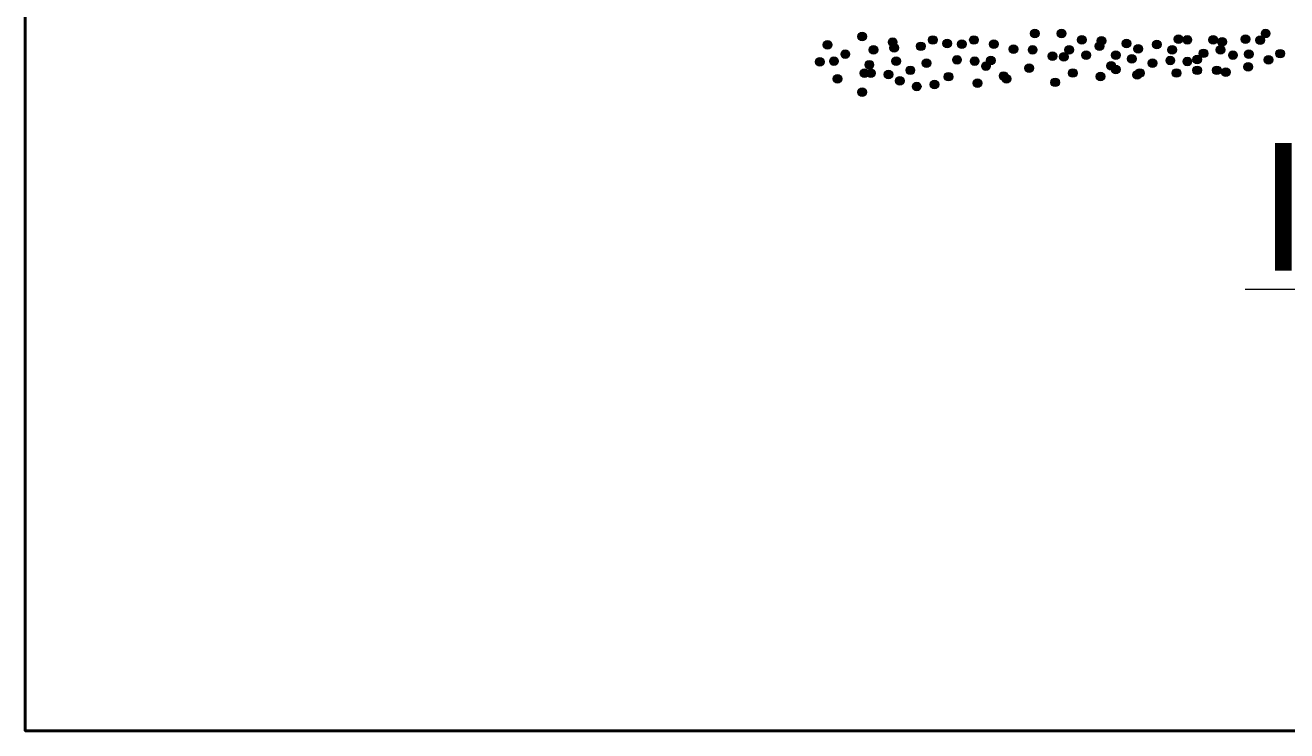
# Model space of a CAD drawing. Header units: centimetres. Extents: x 405464 to 563355, y 50011 to 66875.
# Drawn here: x 554620 to 554974.8, y 51105.8 to 51304.3 of the extents above; entities that cross this region are included whole.
import ezdxf

# ---------------------------------------------------------------- set-up
doc = ezdxf.new("R2010")
doc.units = ezdxf.units.CM
for name, color, linetype, lineweight in [('0-KRCN-SHT-DETAY-20', 41, 'Continuous', 20), ('0-KRCN-SHT-DETAY-ÇERÇEVE', 71, 'Continuous', 40), ('0-KRCN-Z-ANTET', 71, 'Continuous', 30)]:
    doc.layers.add(name, color=color, linetype=linetype, lineweight=lineweight)
doc.styles.add('M', font='arial.ttf', dxfattribs={"width": 0.8, "height": 15})

# ---------------------------------------------------------------- blocks, each defined once
blk = doc.blocks.new('G$C4C2874E9')
at = {"layer": '0-KRCN-SHT-DETAY-20'}
h = blk.add_hatch(color=256, dxfattribs=at)
edge = h.paths.add_edge_path()
edge.add_arc((117.726, -1004.133), 0.605, 0, 360)
h = blk.add_hatch(color=256, dxfattribs=at)
edge = h.paths.add_edge_path()
edge.add_arc((127.669, -1004.63), 0.605, 0, 360)
h = blk.add_hatch(color=256, dxfattribs=at)
edge = h.paths.add_edge_path()
edge.add_arc((133.436, -1004.63), 0.605, 0, 360)
h = blk.add_hatch(color=256, dxfattribs=at)
edge = h.paths.add_edge_path()
edge.add_arc((141.987, -1003.736), 0.605, 0, 360)
h = blk.add_hatch(color=256, dxfattribs=at)
edge = h.paths.add_edge_path()
edge.add_arc((145.765, -1003.736), 0.605, 0, 360)
h = blk.add_hatch(color=256, dxfattribs=at)
edge = h.paths.add_edge_path()
edge.add_arc((148.592, -1004.626), 0.605, 0, 360)
h = blk.add_hatch(color=256, dxfattribs=at)
edge = h.paths.add_edge_path()
edge.add_arc((151.361, -1004.752), 0.605, 0, 360)
h = blk.add_hatch(color=256, dxfattribs=at)
edge = h.paths.add_edge_path()
edge.add_arc((162.186, -1004.5), 0.605, 0, 360)
h = blk.add_hatch(color=256, dxfattribs=at)
edge = h.paths.add_edge_path()
edge.add_arc((163.445, -1004.626), 0.605, 0, 360)
h = blk.add_hatch(color=256, dxfattribs=at)
edge = h.paths.add_edge_path()
edge.add_arc((167.095, -1004.626), 0.605, 0, 360)
h = blk.add_hatch(color=256, dxfattribs=at)
edge = h.paths.add_edge_path()
edge.add_arc((171.626, -1004.5), 0.605, 0, 360)
h = blk.add_hatch(color=256, dxfattribs=at)
edge = h.paths.add_edge_path()
edge.add_arc((173.672, -1004.665), 0.605, 0, 360)
h = blk.add_hatch(color=256, dxfattribs=at)
edge = h.paths.add_edge_path()
edge.add_arc((174.46, -1003.72), 0.605, 0, 360)
h = blk.add_hatch(color=256, dxfattribs=at)
edge = h.paths.add_edge_path()
edge.add_arc((112.854, -1005.325), 0.605, 0, 360)
h = blk.add_hatch(color=256, dxfattribs=at)
edge = h.paths.add_edge_path()
edge.add_arc((115.34, -1006.617), 0.605, 0, 360)
h = blk.add_hatch(color=256, dxfattribs=at)
edge = h.paths.add_edge_path()
edge.add_arc((119.317, -1006.021), 0.605, 0, 360)
h = blk.add_hatch(color=256, dxfattribs=at)
edge = h.paths.add_edge_path()
edge.add_arc((122.001, -1004.928), 0.605, 0, 360)
h = blk.add_hatch(color=256, dxfattribs=at)
edge = h.paths.add_edge_path()
edge.add_arc((122.2, -1005.723), 0.605, 0, 360)
h = blk.add_hatch(color=256, dxfattribs=at)
edge = h.paths.add_edge_path()
edge.add_arc((125.979, -1005.524), 0.605, 0, 360)
h = blk.add_hatch(color=256, dxfattribs=at)
edge = h.paths.add_edge_path()
edge.add_arc((129.658, -1005.127), 0.605, 0, 360)
h = blk.add_hatch(color=256, dxfattribs=at)
edge = h.paths.add_edge_path()
edge.add_arc((131.746, -1005.226), 0.605, 0, 360)
h = blk.add_hatch(color=256, dxfattribs=at)
edge = h.paths.add_edge_path()
edge.add_arc((136.22, -1005.226), 0.605, 0, 360)
h = blk.add_hatch(color=256, dxfattribs=at)
edge = h.paths.add_edge_path()
edge.add_arc((139.004, -1005.921), 0.605, 0, 360)
h = blk.add_hatch(color=256, dxfattribs=at)
edge = h.paths.add_edge_path()
edge.add_arc((141.689, -1006.021), 0.605, 0, 360)
h = blk.add_hatch(color=256, dxfattribs=at)
edge = h.paths.add_edge_path()
edge.add_arc((146.83, -1006.009), 0.605, 0, 360)
h = blk.add_hatch(color=256, dxfattribs=at)
edge = h.paths.add_edge_path()
edge.add_arc((151.109, -1005.506), 0.605, 0, 360)
h = blk.add_hatch(color=256, dxfattribs=at)
edge = h.paths.add_edge_path()
edge.add_arc((154.885, -1005.129), 0.605, 0, 360)
h = blk.add_hatch(color=256, dxfattribs=at)
edge = h.paths.add_edge_path()
edge.add_arc((156.522, -1005.884), 0.605, 0, 360)
h = blk.add_hatch(color=256, dxfattribs=at)
edge = h.paths.add_edge_path()
edge.add_arc((159.165, -1005.255), 0.605, 0, 360)
h = blk.add_hatch(color=256, dxfattribs=at)
edge = h.paths.add_edge_path()
edge.add_arc((161.305, -1006.009), 0.605, 0, 360)
h = blk.add_hatch(color=256, dxfattribs=at)
edge = h.paths.add_edge_path()
edge.add_arc((165.71, -1006.512), 0.605, 0, 360)
h = blk.add_hatch(color=256, dxfattribs=at)
edge = h.paths.add_edge_path()
edge.add_arc((168.102, -1006.009), 0.605, 0, 360)
h = blk.add_hatch(color=256, dxfattribs=at)
edge = h.paths.add_edge_path()
edge.add_arc((168.354, -1004.877), 0.605, 0, 360)
h = blk.add_hatch(color=256, dxfattribs=at)
edge = h.paths.add_edge_path()
edge.add_arc((172.097, -1006.633), 0.605, 0, 360)
h = blk.add_hatch(color=256, dxfattribs=at)
edge = h.paths.add_edge_path()
edge.add_arc((176.509, -1006.554), 0.605, 0, 360)
h = blk.add_hatch(color=256, dxfattribs=at)
edge = h.paths.add_edge_path()
edge.add_arc((111.76, -1007.71), 0.605, 0, 360)
h = blk.add_hatch(color=256, dxfattribs=at)
edge = h.paths.add_edge_path()
edge.add_arc((113.749, -1007.61), 0.605, 0, 360)
h = blk.add_hatch(color=256, dxfattribs=at)
edge = h.paths.add_edge_path()
edge.add_arc((118.72, -1008.107), 0.605, 0, 360)
h = blk.add_hatch(color=256, dxfattribs=at)
edge = h.paths.add_edge_path()
edge.add_arc((122.499, -1007.61), 0.605, 0, 360)
h = blk.add_hatch(color=256, dxfattribs=at)
edge = h.paths.add_edge_path()
edge.add_arc((126.774, -1007.908), 0.605, 0, 360)
h = blk.add_hatch(color=256, dxfattribs=at)
edge = h.paths.add_edge_path()
edge.add_arc((131.05, -1007.412), 0.605, 0, 360)
h = blk.add_hatch(color=256, dxfattribs=at)
edge = h.paths.add_edge_path()
edge.add_arc((133.535, -1007.61), 0.605, 0, 360)
h = blk.add_hatch(color=256, dxfattribs=at)
edge = h.paths.add_edge_path()
edge.add_arc((135.126, -1008.306), 0.605, 0, 360)
h = blk.add_hatch(color=256, dxfattribs=at)
edge = h.paths.add_edge_path()
edge.add_arc((135.822, -1007.511), 0.605, 0, 360)
h = blk.add_hatch(color=256, dxfattribs=at)
edge = h.paths.add_edge_path()
edge.add_arc((144.473, -1006.915), 0.605, 0, 360)
h = blk.add_hatch(color=256, dxfattribs=at)
edge = h.paths.add_edge_path()
edge.add_arc((146.074, -1007.016), 0.605, 0, 360)
h = blk.add_hatch(color=256, dxfattribs=at)
edge = h.paths.add_edge_path()
edge.add_arc((149.221, -1006.764), 0.605, 0, 360)
h = blk.add_hatch(color=256, dxfattribs=at)
edge = h.paths.add_edge_path()
edge.add_arc((152.746, -1008.273), 0.605, 0, 360)
h = blk.add_hatch(color=256, dxfattribs=at)
edge = h.paths.add_edge_path()
edge.add_arc((153.375, -1006.764), 0.605, 0, 360)
h = blk.add_hatch(color=256, dxfattribs=at)
edge = h.paths.add_edge_path()
edge.add_arc((155.641, -1007.267), 0.605, 0, 360)
h = blk.add_hatch(color=256, dxfattribs=at)
edge = h.paths.add_edge_path()
edge.add_arc((158.536, -1007.896), 0.605, 0, 360)
h = blk.add_hatch(color=256, dxfattribs=at)
edge = h.paths.add_edge_path()
edge.add_arc((161.053, -1007.519), 0.605, 0, 360)
h = blk.add_hatch(color=256, dxfattribs=at)
edge = h.paths.add_edge_path()
edge.add_arc((163.445, -1007.644), 0.605, 0, 360)
h = blk.add_hatch(color=256, dxfattribs=at)
edge = h.paths.add_edge_path()
edge.add_arc((164.829, -1007.393), 0.605, 0, 360)
h = blk.add_hatch(color=256, dxfattribs=at)
edge = h.paths.add_edge_path()
edge.add_arc((169.864, -1006.764), 0.605, 0, 360)
h = blk.add_hatch(color=256, dxfattribs=at)
edge = h.paths.add_edge_path()
edge.add_arc((172.004, -1008.399), 0.605, 0, 360)
h = blk.add_hatch(color=256, dxfattribs=at)
edge = h.paths.add_edge_path()
edge.add_arc((174.854, -1007.42), 0.605, 0, 360)
h = blk.add_hatch(color=256, dxfattribs=at)
edge = h.paths.add_edge_path()
edge.add_arc((114.246, -1010.094), 0.605, 0, 360)
h = blk.add_hatch(color=256, dxfattribs=at)
edge = h.paths.add_edge_path()
edge.add_arc((118.024, -1009.299), 0.605, 0, 360)
h = blk.add_hatch(color=256, dxfattribs=at)
edge = h.paths.add_edge_path()
edge.add_arc((118.919, -1009.299), 0.605, 0, 360)
h = blk.add_hatch(color=256, dxfattribs=at)
edge = h.paths.add_edge_path()
edge.add_arc((121.405, -1009.498), 0.605, 0, 360)
h = blk.add_hatch(color=256, dxfattribs=at)
edge = h.paths.add_edge_path()
edge.add_arc((124.487, -1008.902), 0.605, 0, 360)
h = blk.add_hatch(color=256, dxfattribs=at)
edge = h.paths.add_edge_path()
edge.add_arc((129.856, -1009.796), 0.605, 0, 360)
h = blk.add_hatch(color=256, dxfattribs=at)
edge = h.paths.add_edge_path()
edge.add_arc((137.612, -1009.697), 0.605, 0, 360)
h = blk.add_hatch(color=256, dxfattribs=at)
edge = h.paths.add_edge_path()
edge.add_arc((138.01, -1010.094), 0.605, 0, 360)
h = blk.add_hatch(color=256, dxfattribs=at)
edge = h.paths.add_edge_path()
edge.add_arc((141.192, -1008.604), 0.605, 0, 360)
h = blk.add_hatch(color=256, dxfattribs=at)
edge = h.paths.add_edge_path()
edge.add_arc((147.333, -1009.28), 0.605, 0, 360)
h = blk.add_hatch(color=256, dxfattribs=at)
edge = h.paths.add_edge_path()
edge.add_arc((151.235, -1009.783), 0.605, 0, 360)
h = blk.add_hatch(color=256, dxfattribs=at)
edge = h.paths.add_edge_path()
edge.add_arc((153.375, -1008.776), 0.605, 0, 360)
h = blk.add_hatch(color=256, dxfattribs=at)
edge = h.paths.add_edge_path()
edge.add_arc((156.396, -1009.531), 0.605, 0, 360)
h = blk.add_hatch(color=256, dxfattribs=at)
edge = h.paths.add_edge_path()
edge.add_arc((156.773, -1009.28), 0.605, 0, 360)
h = blk.add_hatch(color=256, dxfattribs=at)
edge = h.paths.add_edge_path()
edge.add_arc((161.934, -1009.28), 0.605, 0, 360)
h = blk.add_hatch(color=256, dxfattribs=at)
edge = h.paths.add_edge_path()
edge.add_arc((164.829, -1008.902), 0.605, 0, 360)
h = blk.add_hatch(color=256, dxfattribs=at)
edge = h.paths.add_edge_path()
edge.add_arc((167.598, -1008.902), 0.605, 0, 360)
h = blk.add_hatch(color=256, dxfattribs=at)
edge = h.paths.add_edge_path()
edge.add_arc((168.857, -1009.154), 0.605, 0, 360)
h = blk.add_hatch(color=256, dxfattribs=at)
edge = h.paths.add_edge_path()
edge.add_arc((122.996, -1010.392), 0.605, 0, 360)
h = blk.add_hatch(color=256, dxfattribs=at)
edge = h.paths.add_edge_path()
edge.add_arc((125.382, -1011.187), 0.605, 0, 360)
h = blk.add_hatch(color=256, dxfattribs=at)
edge = h.paths.add_edge_path()
edge.add_arc((127.868, -1010.889), 0.605, 0, 360)
h = blk.add_hatch(color=256, dxfattribs=at)
edge = h.paths.add_edge_path()
edge.add_arc((133.933, -1010.69), 0.605, 0, 360)
h = blk.add_hatch(color=256, dxfattribs=at)
edge = h.paths.add_edge_path()
edge.add_arc((144.87, -1010.591), 0.605, 0, 360)
h = blk.add_hatch(color=256, dxfattribs=at)
edge = h.paths.add_edge_path()
edge.add_arc((117.726, -1011.982), 0.605, 0, 360)
blk.add_line((171.587, -1039.711, 108.464), (293.813, -1039.711, 108.464), dxfattribs=at)
for centre in [(117.726, -1004.133, 108.464), (127.669, -1004.63, 108.464), (133.436, -1004.63, 108.464), (141.987, -1003.736, 108.464), (145.765, -1003.736, 108.464), (148.592, -1004.626, 108.464), (151.361, -1004.752, 108.464), (162.186, -1004.5, 108.464), (163.445, -1004.626, 108.464), (167.095, -1004.626, 108.464), (171.626, -1004.5, 108.464), (173.672, -1004.665, 108.464), (174.46, -1003.72, 108.464), (112.854, -1005.325, 108.464), (115.34, -1006.617, 108.464), (119.317, -1006.021, 108.464), (122.001, -1004.928, 108.464), (122.2, -1005.723, 108.464), (125.979, -1005.524, 108.464), (129.658, -1005.127, 108.464), (131.746, -1005.226, 108.464), (136.22, -1005.226, 108.464), (139.004, -1005.921, 108.464), (141.689, -1006.021, 108.464), (146.83, -1006.009, 108.464), (151.109, -1005.506, 108.464), (154.885, -1005.129, 108.464), (156.522, -1005.884, 108.464), (159.165, -1005.255, 108.464), (161.305, -1006.009, 108.464), (165.71, -1006.512, 108.464), (168.102, -1006.009, 108.464), (168.354, -1004.877, 108.464), (172.097, -1006.633, 108.464), (176.509, -1006.554, 108.464), (111.76, -1007.71, 108.464), (113.749, -1007.61, 108.464), (118.72, -1008.107, 108.464), (122.499, -1007.61, 108.464), (126.774, -1007.908, 108.464), (131.05, -1007.412, 108.464), (133.535, -1007.61, 108.464), (135.126, -1008.306, 108.464), (135.822, -1007.511, 108.464), (144.473, -1006.915, 108.464), (146.074, -1007.016, 108.464), (149.221, -1006.764, 108.464), (152.746, -1008.273, 108.464), (153.375, -1006.764, 108.464), (155.641, -1007.267, 108.464), (158.536, -1007.896, 108.464), (161.053, -1007.519, 108.464), (163.445, -1007.644, 108.464), (164.829, -1007.393, 108.464), (169.864, -1006.764, 108.464), (172.004, -1008.399, 108.464), (174.854, -1007.42, 108.464), (114.246, -1010.094, 108.464), (118.024, -1009.299, 108.464), (118.919, -1009.299, 108.464), (121.405, -1009.498, 108.464), (124.487, -1008.902, 108.464), (129.856, -1009.796, 108.464), (137.612, -1009.697, 108.464), (138.01, -1010.094, 108.464), (141.192, -1008.604, 108.464), (147.333, -1009.28, 108.464), (151.235, -1009.783, 108.464), (153.375, -1008.776, 108.464), (156.396, -1009.531, 108.464), (156.773, -1009.28, 108.464), (161.934, -1009.28, 108.464), (164.829, -1008.902, 108.464), (167.598, -1008.902, 108.464), (168.857, -1009.154, 108.464), (122.996, -1010.392, 108.464), (125.382, -1011.187, 108.464), (127.868, -1010.889, 108.464), (133.933, -1010.69, 108.464), (144.87, -1010.591, 108.464), (117.726, -1011.982, 108.464)]:
    blk.add_circle(centre, 0.605, dxfattribs=at)
at = {"layer": '0-KRCN-SHT-DETAY-ÇERÇEVE'}
blk.add_lwpolyline([(768.182, 0), (768.182, -1101.818), (0, -1101.818), (0, 0)], close=True, dxfattribs=at)
at = {"layer": '0-KRCN-Z-ANTET', "style": 'M'}
blk.add_text('II-II KESİTİ', height=18, dxfattribs=at).set_placement((173.45, -1037.109, 108.464))
blk = doc.blocks.new('*U218')
at = {"layer": '0-KRCN-SHT-DETAY-ÇERÇEVE', "xscale": 2, "yscale": 2, "zscale": 2}
blk.add_blockref('G$C4C2874E9', (0, 0), dxfattribs=at)

msp = doc.modelspace()

# ---------------------------------------------------------------- block references
at = {"layer": '0-KRCN-SHT-DETAY-ÇERÇEVE'}
msp.add_blockref('*U218', (554619.96, 53309.44), dxfattribs=at)

doc.saveas('drawing.dxf')
